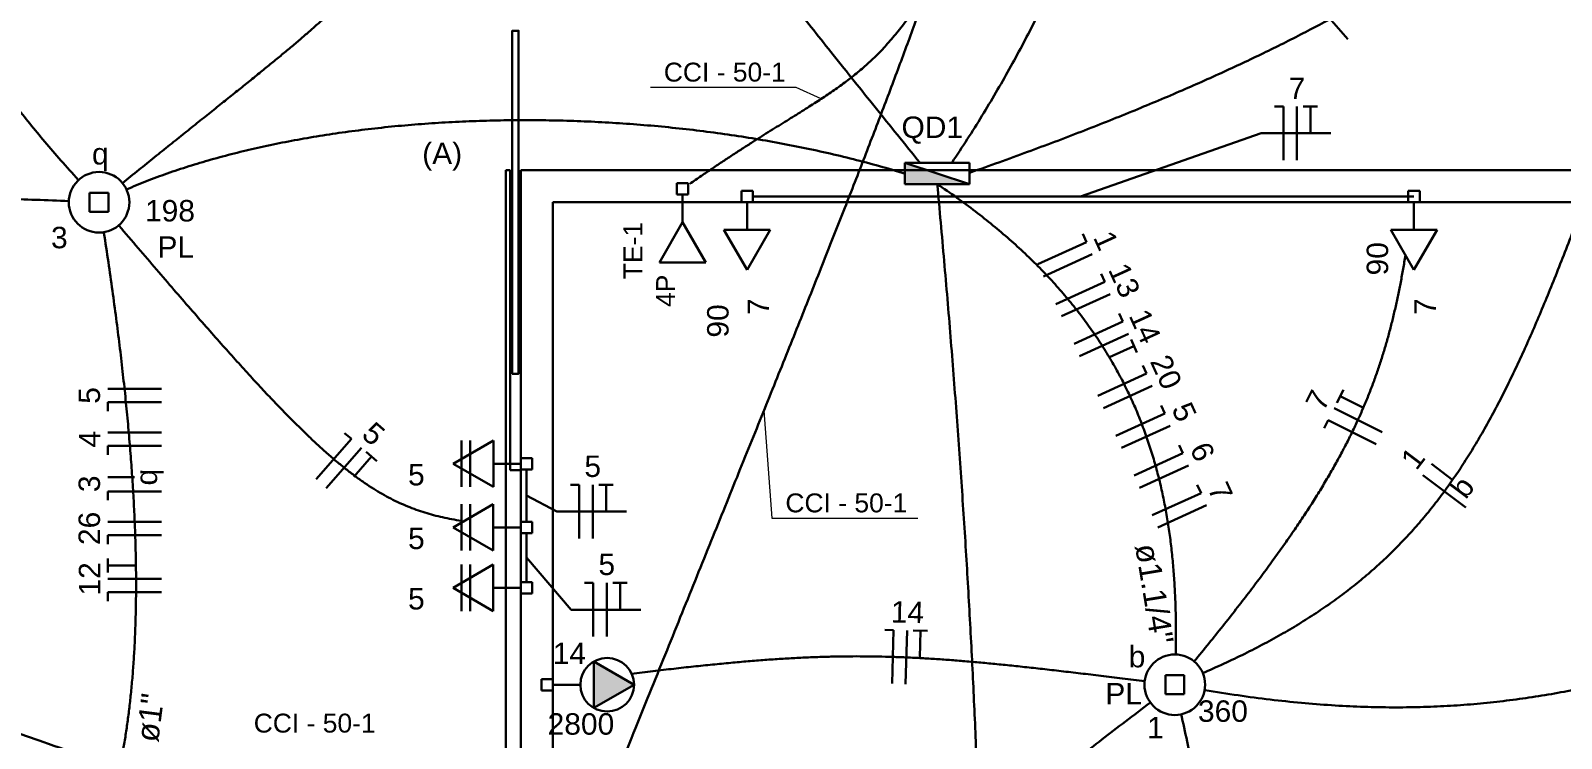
# Model space of a CAD drawing. Header units: millimetres. Extents: x -4.7 to 81.4, y -19.1 to 41.2.
# Drawn here: x 28.15 to 35.29, y 23.56 to 26.86 of the extents above; entities that cross this region are included whole.
import ezdxf

# ---------------------------------------------------------------- set-up
doc = ezdxf.new("R2010")
doc.units = ezdxf.units.MM
doc.header["$MEASUREMENT"] = 0
doc.linetypes.add('Dashed', pattern=[0.75, 0.5, -0.25])
for name, color, linetype, lineweight in [('2', 1, 'Continuous', 30), ('3', 1, 'Continuous', 30), ('5', 1, 'Continuous', 30), ('EL-Condutos', 4, 'Continuous', 30), ('EL-Fios', 2, 'Continuous', 30), ('EL-Textos condutos', 2, 'Continuous', 30), ('EL-Textos fios', 2, 'Continuous', 30), ('EL-Textos pontos', 2, 'Continuous', 30), ('P-SIMBOL', 3, 'Continuous', 30), ('TE-Condutos', 3, 'Continuous', 30), ('TE-Textos fios', 2, 'Continuous', 20), ('TE-Textos pontos', 3, 'Continuous', 30)]:
    doc.layers.add(name, color=color, linetype=linetype, lineweight=lineweight)
doc.styles.add('Arial', font='arial.ttf')

msp = doc.modelspace()

# ---------------------------------------------------------------- hatches: boundary and pattern name
at = {"layer": 'P-SIMBOL', "linetype": 'Continuous'}
for points in [[(32.2327, 26.2457), (32.2327, 26.1459), (32.5336, 26.1459)], [(30.7814, 23.8111), (30.9689, 23.8111), (30.7814, 23.9193)], [(30.7814, 23.8111), (30.9689, 23.8111), (30.7814, 23.7028)]]:
    msp.add_hatch(color=256, dxfattribs=at).paths.add_polyline_path(points)

# ---------------------------------------------------------------- linework, layer by layer
at = {"layer": '2'}
msp.add_lwpolyline([(30.4009, 25.2611), (30.4009, 26.8611), (30.4309, 26.8611), (30.4309, 25.2611), (30.4009, 25.2611)], close=True, dxfattribs=at)
at = {"layer": '3', "linetype": 'Continuous'}
for p, q in [((30.3709, 21.5611), (30.3709, 26.2111)), ((30.3909, 26.2111), (30.3709, 26.2111)), ((30.3909, 24.8111), (30.3909, 26.2111)), ((30.4409, 24.8111), (30.3909, 24.8111))]:
    msp.add_line(p, q, dxfattribs=at)
at = {"layer": '5', "linetype": 'Continuous'}
for p, q in [((30.4409, 26.2111), (35.4909, 26.2111)), ((30.4409, 21.5611), (30.4409, 26.2111)), ((30.5909, 26.0611), (35.4909, 26.0611)), ((30.5909, 21.5611), (30.5909, 26.0611))]:
    msp.add_line(p, q, dxfattribs=at)
at = {"layer": 'EL-Condutos', "linetype": 'Continuous'}
for points, knots in [([(32.3016, 26.2466), (32.2321, 26.3325), (32.0973, 26.4994), (31.902, 26.7433), (31.7191, 26.9734), (31.5483, 27.1905), (31.3891, 27.395), (31.241, 27.5875), (31.1036, 27.7686), (30.9764, 27.9389), (30.8591, 28.0988), (30.7511, 28.249), (30.652, 28.39), (30.5614, 28.5224), (30.4787, 28.6467), (30.4037, 28.7636), (30.3357, 28.8735), (30.2745, 28.977), (30.2194, 29.0748), (30.1702, 29.1673), (30.1263, 29.2551), (30.0872, 29.3388), (30.0526, 29.419), (30.0221, 29.4961), (29.9951, 29.5709), (29.9711, 29.6437), (29.9499, 29.7152), (29.9309, 29.786), (29.9136, 29.8565), (29.8977, 29.9275), (29.8826, 29.9993), (29.873, 30.0476), (29.8681, 30.072)], [0, 0, 0, 0, 0.331407, 0.643614, 0.937346, 1.213325, 1.472277, 1.714926, 1.942002, 2.154232, 2.352349, 2.537087, 2.709181, 2.869372, 3.018404, 3.157023, 3.285983, 3.406038, 3.517951, 3.622486, 3.720414, 3.812504, 3.899528, 3.982253, 4.061443, 4.137848, 4.212205, 4.285237, 4.357643, 4.430109, 4.5033, 4.577868, 4.577868, 4.577868, 4.577868]), ([(32.4522, 26.2466), (32.4761, 26.2827), (32.5236, 26.3545), (32.5917, 26.4633), (32.657, 26.5722), (32.7193, 26.6813), (32.7788, 26.7906), (32.8355, 26.9001), (32.8895, 27.0097), (32.9407, 27.1195), (32.9893, 27.2295), (33.0352, 27.3396), (33.0786, 27.4498), (33.1196, 27.5603), (33.158, 27.6708), (33.1941, 27.7815), (33.2278, 27.8924), (33.2593, 28.0034), (33.2885, 28.1145), (33.3155, 28.2258), (33.3403, 28.3371), (33.3631, 28.4487), (33.3838, 28.5603), (33.4026, 28.672), (33.4194, 28.7839), (33.4343, 28.8959), (33.4474, 29.008), (33.4588, 29.1202), (33.4684, 29.2325), (33.4763, 29.3449), (33.4827, 29.4574), (33.4856, 29.5325), (33.4871, 29.57)], [0, 0, 0, 0, 0.129832, 0.25819, 0.385152, 0.510797, 0.635201, 0.758437, 0.880581, 1.001704, 1.121877, 1.241168, 1.359644, 1.477369, 1.594407, 1.710818, 1.826661, 1.941991, 2.056862, 2.171326, 2.285431, 2.399225, 2.51275, 2.626049, 2.739161, 2.852122, 2.964966, 3.077726, 3.19043, 3.303105, 3.415777, 3.528468, 3.528468, 3.528468, 3.528468]), ([(32.5378, 26.1997), (32.6267, 26.2314), (32.7996, 26.293), (33.0504, 26.388), (33.2864, 26.4817), (33.5084, 26.5748), (33.7172, 26.6675), (33.9136, 26.7601), (34.0984, 26.8527), (34.2725, 26.9457), (34.4367, 27.0393), (34.5917, 27.1338), (34.7385, 27.2294), (34.8778, 27.3265), (35.0105, 27.4252), (35.1373, 27.5258), (35.2592, 27.6287), (35.3768, 27.7339), (35.4911, 27.8419), (35.6029, 27.9527), (35.713, 28.0668), (35.8222, 28.1844), (35.9313, 28.3056), (36.0412, 28.4309), (36.1528, 28.5604), (36.2667, 28.6943), (36.3839, 28.833), (36.5053, 28.9768), (36.6315, 29.1258), (36.7635, 29.2803), (36.9019, 29.4407), (36.9972, 29.549), (37.0459, 29.6043)], [0, 0, 0, 0, 0.282977, 0.550821, 0.804467, 1.044858, 1.272948, 1.489702, 1.696093, 1.893104, 2.081726, 2.262955, 2.437787, 2.607216, 2.772231, 2.933805, 3.092896, 3.25044, 3.407344, 3.564492, 3.722735, 3.882899, 4.045783, 4.212163, 4.382799, 4.558435, 4.739808, 4.927648, 5.122686, 5.325653, 5.537288, 5.758335, 5.758335, 5.758335, 5.758335]), ([(28.3771, 26.1658), (28.3501, 26.1958), (28.2973, 26.2544), (28.2219, 26.342), (28.1516, 26.4269), (28.0862, 26.5094), (28.0254, 26.5896), (27.969, 26.6679), (27.9166, 26.7443), (27.8681, 26.8192), (27.8232, 26.8928), (27.7815, 26.9652), (27.743, 27.0366), (27.7072, 27.1074), (27.6739, 27.1776), (27.6428, 27.2476), (27.6138, 27.3175), (27.5865, 27.3875), (27.5606, 27.4579), (27.536, 27.5288), (27.5123, 27.6005), (27.4892, 27.6732), (27.4665, 27.7472), (27.444, 27.8225), (27.4213, 27.8995), (27.3983, 27.9783), (27.3746, 28.0593), (27.3499, 28.1425), (27.3241, 28.2281), (27.2968, 28.3166), (27.2679, 28.4079), (27.2475, 28.4696), (27.2371, 28.5011)], [0, 0, 0, 0, 0.121156, 0.236591, 0.346684, 0.451811, 0.552356, 0.6487, 0.741227, 0.830322, 0.916367, 0.999744, 1.080827, 1.15999, 1.237598, 1.314006, 1.389565, 1.46461, 1.539473, 1.614469, 1.68991, 1.766096, 1.84332, 1.92187, 2.00203, 2.084081, 2.168304, 2.254978, 2.344385, 2.436811, 2.532543, 2.631872, 2.631872, 2.631872, 2.631872]), ([(28.5828, 26.1498), (28.6083, 26.1705), (28.6584, 26.2112), (28.7322, 26.2708), (28.8033, 26.3279), (28.8717, 26.3827), (28.9374, 26.4353), (29.0006, 26.4857), (29.0611, 26.5341), (29.1191, 26.5806), (29.1747, 26.6252), (29.2277, 26.6681), (29.2784, 26.7093), (29.3266, 26.7491), (29.3725, 26.7874), (29.4161, 26.8244), (29.4575, 26.8601), (29.4966, 26.8948), (29.5335, 26.9284), (29.5683, 26.9612), (29.601, 26.9931), (29.6316, 27.0243), (29.6601, 27.055), (29.6867, 27.0851), (29.7113, 27.1149), (29.734, 27.1443), (29.7548, 27.1736), (29.7738, 27.2028), (29.7909, 27.232), (29.8063, 27.2614), (29.82, 27.2909), (29.8278, 27.311), (29.8316, 27.321)], [0, 0, 0, 0, 0.098595, 0.193434, 0.284613, 0.372225, 0.456365, 0.537127, 0.614606, 0.688895, 0.760089, 0.828282, 0.893569, 0.956047, 1.015813, 1.072965, 1.127603, 1.17983, 1.229752, 1.277477, 1.323119, 1.366795, 1.40863, 1.448754, 1.487304, 1.524427, 1.560277, 1.595018, 1.628821, 1.661869, 1.69435, 1.726459, 1.726459, 1.726459, 1.726459]), ([(32.2339, 26.1944), (32.194, 26.2063), (32.1137, 26.2303), (31.9917, 26.2624), (31.8678, 26.2921), (31.7422, 26.3191), (31.6153, 26.3434), (31.4871, 26.3651), (31.3578, 26.3841), (31.2278, 26.4005), (31.0972, 26.4143), (30.9663, 26.4255), (30.8352, 26.4341), (30.7042, 26.4401), (30.5734, 26.4435), (30.4432, 26.4444), (30.3136, 26.4428), (30.185, 26.4386), (30.0575, 26.432), (29.9314, 26.4228), (29.8069, 26.4111), (29.6842, 26.397), (29.5634, 26.3804), (29.4449, 26.3613), (29.3289, 26.3398), (29.2154, 26.3158), (29.1049, 26.2895), (28.9974, 26.2607), (28.8932, 26.2296), (28.7926, 26.196), (28.6955, 26.1603), (28.6329, 26.134), (28.602, 26.121)], [0, 0, 0, 0, 0.124968, 0.251225, 0.378642, 0.507084, 0.63641, 0.766474, 0.897125, 1.028209, 1.159569, 1.291044, 1.422473, 1.553692, 1.684536, 1.814839, 1.944435, 2.073158, 2.200844, 2.327327, 2.452446, 2.576039, 2.69795, 2.818023, 2.936108, 3.052061, 3.165743, 3.277022, 3.385776, 3.491893, 3.595274, 3.695833, 3.695833, 3.695833, 3.695833]), ([(32.3832, 26.1459), (32.4138, 26.1249), (32.474, 26.0837), (32.5605, 26.0193), (32.6424, 25.9545), (32.7196, 25.889), (32.7923, 25.8228), (32.8607, 25.7559), (32.9247, 25.6883), (32.9846, 25.62), (33.0405, 25.5511), (33.0925, 25.4815), (33.1406, 25.4112), (33.1851, 25.3403), (33.2261, 25.2687), (33.2636, 25.1964), (33.2978, 25.1235), (33.3288, 25.0499), (33.3567, 24.9757), (33.3817, 24.9008), (33.4039, 24.8252), (33.4233, 24.749), (33.4402, 24.6722), (33.4546, 24.5947), (33.4667, 24.5166), (33.4765, 24.4378), (33.4843, 24.3584), (33.49, 24.2784), (33.494, 24.1977), (33.4961, 24.1164), (33.4967, 24.0344), (33.4959, 23.9796), (33.4955, 23.9521)], [0, 0, 0, 0, 0.111257, 0.218955, 0.323298, 0.424492, 0.522747, 0.618276, 0.711292, 0.802011, 0.890646, 0.977411, 1.062515, 1.146166, 1.228564, 1.309904, 1.390374, 1.470152, 1.549406, 1.628293, 1.70696, 1.785542, 1.86416, 1.942925, 2.021937, 2.101281, 2.181033, 2.261259, 2.342013, 2.423341, 2.50528, 2.58786, 2.58786, 2.58786, 2.58786]), ([(28.3333, 26.0666), (28.282, 26.0686), (28.1812, 26.0724), (28.0323, 26.0775), (27.8883, 26.0822), (27.7488, 26.0863), (27.6135, 26.09), (27.4821, 26.0931), (27.3542, 26.0958), (27.2296, 26.098), (27.1079, 26.0998), (26.9889, 26.1012), (26.8722, 26.1022), (26.7575, 26.1027), (26.6444, 26.1029), (26.5328, 26.1028), (26.4222, 26.1023), (26.3124, 26.1015), (26.203, 26.1003), (26.0938, 26.0989), (25.9844, 26.0972), (25.8745, 26.0952), (25.7637, 26.093), (25.6519, 26.0906), (25.5386, 26.0879), (25.4236, 26.0851), (25.3065, 26.0821), (25.1871, 26.0789), (25.065, 26.0756), (24.9398, 26.0721), (24.8114, 26.0685), (24.7247, 26.0661), (24.6807, 26.0649)], [0, 0, 0, 0, 0.153963, 0.302779, 0.446761, 0.586225, 0.721483, 0.85285, 0.980638, 1.105164, 1.226739, 1.345679, 1.462297, 1.576906, 1.689822, 1.801356, 1.911823, 2.021537, 2.13081, 2.239956, 2.349288, 2.459118, 2.569759, 2.681523, 2.794724, 2.909673, 3.026682, 3.146064, 3.268131, 3.393194, 3.521565, 3.653556, 3.653556, 3.653556, 3.653556]), ([(31.5219, 26.0876), (31.5712, 26.0876), (31.6667, 26.0876), (31.8055, 26.0876), (31.9355, 26.0876), (32.0573, 26.0876), (32.1718, 26.0876), (32.2795, 26.0876), (32.3812, 26.0876), (32.4774, 26.0876), (32.569, 26.0876), (32.6566, 26.0876), (32.7408, 26.0876), (32.8223, 26.0876), (32.9019, 26.0876), (32.9802, 26.0876), (33.0578, 26.0876), (33.1355, 26.0876), (33.2139, 26.0876), (33.2938, 26.0876), (33.3757, 26.0876), (33.4605, 26.0876), (33.5486, 26.0876), (33.641, 26.0876), (33.7381, 26.0876), (33.8407, 26.0876), (33.9495, 26.0876), (34.0652, 26.0876), (34.1883, 26.0876), (34.3197, 26.0876), (34.46, 26.0876), (34.5566, 26.0876), (34.6065, 26.0876)], [0, 0, 0, 0, 0.147988, 0.286517, 0.416266, 0.537915, 0.652145, 0.759634, 0.861063, 0.957111, 1.048458, 1.135783, 1.219767, 1.301089, 1.380429, 1.458466, 1.535881, 1.613352, 1.691561, 1.771186, 1.852907, 1.937404, 2.025357, 2.117445, 2.214348, 2.316746, 2.425319, 2.540746, 2.663707, 2.794882, 2.934951, 3.084593, 3.084593, 3.084593, 3.084593]), ([(33.6198, 23.8645), (33.6535, 23.8793), (33.7198, 23.9085), (33.8161, 23.9546), (33.908, 24.0017), (33.9957, 24.05), (34.0793, 24.0997), (34.1591, 24.1508), (34.2352, 24.2035), (34.3078, 24.2578), (34.3771, 24.3139), (34.4432, 24.3718), (34.5065, 24.4317), (34.5671, 24.4938), (34.6251, 24.558), (34.6808, 24.6245), (34.7343, 24.6934), (34.7858, 24.7649), (34.8356, 24.8389), (34.8838, 24.9157), (34.9307, 24.9953), (34.9763, 25.0778), (35.0209, 25.1634), (35.0648, 25.2522), (35.108, 25.3442), (35.1508, 25.4396), (35.1934, 25.5385), (35.2359, 25.6409), (35.2786, 25.7471), (35.3216, 25.8571), (35.3652, 25.9709), (35.3942, 26.0483), (35.4089, 26.0876)], [0, 0, 0, 0, 0.110449, 0.217112, 0.320289, 0.420285, 0.51742, 0.612018, 0.704412, 0.794944, 0.883956, 0.971798, 1.058818, 1.145362, 1.231771, 1.31838, 1.405516, 1.493493, 1.582612, 1.673165, 1.765425, 1.859655, 1.956105, 2.055009, 2.156593, 2.261071, 2.368648, 2.479521, 2.59388, 2.711908, 2.833784, 2.959684, 2.959684, 2.959684, 2.959684]), ([(28.4967, 25.9191), (28.5037, 25.8733), (28.5174, 25.7833), (28.5364, 25.65), (28.5539, 25.5208), (28.5697, 25.3954), (28.584, 25.2738), (28.5967, 25.1559), (28.6079, 25.0417), (28.6177, 24.9309), (28.6259, 24.8236), (28.6328, 24.7196), (28.6383, 24.6188), (28.6424, 24.5212), (28.6451, 24.4266), (28.6466, 24.3349), (28.6468, 24.2462), (28.6457, 24.1602), (28.6434, 24.0769), (28.64, 23.9961), (28.6353, 23.9179), (28.6296, 23.8421), (28.6227, 23.7685), (28.6147, 23.6972), (28.6057, 23.628), (28.5957, 23.5609), (28.5847, 23.4956), (28.5728, 23.4323), (28.5599, 23.3706), (28.5461, 23.3107), (28.5315, 23.2522), (28.5209, 23.214), (28.5156, 23.195)], [0, 0, 0, 0, 0.13882, 0.273372, 0.40376, 0.530089, 0.652464, 0.770991, 0.885775, 0.996923, 1.104543, 1.208741, 1.309626, 1.407306, 1.501892, 1.593491, 1.682215, 1.768174, 1.85148, 1.932243, 2.010576, 2.086591, 2.1604, 2.232115, 2.301849, 2.369715, 2.435822, 2.500284, 2.56321, 2.624709, 2.68489, 2.74386, 2.74386, 2.74386, 2.74386]), ([(28.5673, 25.9518), (28.5972, 25.9168), (28.6554, 25.8486), (28.7407, 25.749), (28.8218, 25.6549), (28.8989, 25.5659), (28.9722, 25.482), (29.0419, 25.403), (29.1082, 25.3287), (29.1714, 25.2591), (29.2315, 25.1938), (29.2889, 25.1329), (29.3437, 25.0761), (29.3961, 25.0232), (29.4464, 24.9742), (29.4946, 24.9288), (29.5411, 24.8869), (29.5861, 24.8484), (29.6296, 24.813), (29.672, 24.7807), (29.7135, 24.7514), (29.7542, 24.7247), (29.7943, 24.7006), (29.8341, 24.679), (29.8737, 24.6596), (29.9133, 24.6424), (29.9532, 24.6271), (29.9936, 24.6137), (30.0346, 24.6019), (30.0764, 24.5916), (30.1193, 24.5826), (30.1483, 24.5777), (30.163, 24.5752)], [0, 0, 0, 0, 0.138047, 0.269041, 0.393232, 0.51087, 0.622205, 0.727489, 0.826974, 0.920915, 1.009568, 1.093192, 1.172047, 1.246399, 1.316517, 1.382674, 1.445151, 1.504234, 1.560216, 1.613399, 1.664092, 1.712612, 1.759284, 1.804437, 1.848406, 1.891526, 1.934127, 1.976537, 2.019073, 2.062039, 2.105729, 2.150421, 2.150421, 2.150421, 2.150421]), ([(33.5816, 23.9204), (33.6044, 23.9482), (33.6491, 24.0028), (33.714, 24.0836), (33.7757, 24.1618), (33.8342, 24.2375), (33.8897, 24.3107), (33.9421, 24.3818), (33.9918, 24.4508), (34.0386, 24.5179), (34.0828, 24.5832), (34.1244, 24.6469), (34.1635, 24.7092), (34.2002, 24.7701), (34.2347, 24.8299), (34.267, 24.8887), (34.2972, 24.9465), (34.3254, 25.0037), (34.3517, 25.0604), (34.3762, 25.1166), (34.3991, 25.1725), (34.4203, 25.2283), (34.4401, 25.2842), (34.4584, 25.3403), (34.4755, 25.3967), (34.4914, 25.4536), (34.5061, 25.5111), (34.5199, 25.5694), (34.5327, 25.6287), (34.5448, 25.689), (34.5562, 25.7506), (34.5632, 25.7921), (34.5667, 25.8131)], [0, 0, 0, 0, 0.107945, 0.211583, 0.3111, 0.406683, 0.498521, 0.586806, 0.67173, 0.753487, 0.832275, 0.908291, 0.981738, 1.052819, 1.121738, 1.188704, 1.253925, 1.317612, 1.379977, 1.441231, 1.501586, 1.561253, 1.620442, 1.679359, 1.738211, 1.797198, 1.856519, 1.916366, 1.976931, 2.0384, 2.100953, 2.164769, 2.164769, 2.164769, 2.164769]), ([(30.4674, 24.8152), (30.4674, 24.8115), (30.4674, 24.8043), (30.4674, 24.7938), (30.4674, 24.7838), (30.4674, 24.7744), (30.4674, 24.7655), (30.4674, 24.757), (30.4674, 24.7489), (30.4674, 24.7412), (30.4674, 24.7338), (30.4674, 24.7266), (30.4674, 24.7196), (30.4674, 24.7129), (30.4674, 24.7062), (30.4674, 24.6997), (30.4674, 24.6932), (30.4674, 24.6867), (30.4674, 24.6801), (30.4674, 24.6735), (30.4674, 24.6667), (30.4674, 24.6598), (30.4674, 24.6526), (30.4674, 24.6452), (30.4674, 24.6374), (30.4674, 24.6293), (30.4674, 24.6208), (30.4674, 24.6119), (30.4674, 24.6025), (30.4674, 24.5926), (30.4674, 24.5821), (30.4674, 24.5749), (30.4674, 24.5712)], [0, 0, 0, 0, 0.0111116, 0.0216075, 0.0315317, 0.0409281, 0.0498407, 0.0583135, 0.0663904, 0.0741155, 0.0815326, 0.0886858, 0.095619, 0.1023761, 0.1090013, 0.1155384, 0.1220314, 0.1285242, 0.1350609, 0.1416854, 0.1484417, 0.1553738, 0.1625255, 0.169941, 0.1776641, 0.1857389, 0.1942093, 0.2031192, 0.2125127, 0.2224337, 0.2329262, 0.2440341, 0.2440341, 0.2440341, 0.2440341]), ([(30.4674, 24.5183), (30.4674, 24.5148), (30.4674, 24.5081), (30.4674, 24.4983), (30.4674, 24.489), (30.4674, 24.4802), (30.4674, 24.4718), (30.4674, 24.4639), (30.4674, 24.4563), (30.4674, 24.449), (30.4674, 24.4421), (30.4674, 24.4353), (30.4674, 24.4288), (30.4674, 24.4224), (30.4674, 24.4162), (30.4674, 24.41), (30.4674, 24.4039), (30.4674, 24.3978), (30.4674, 24.3916), (30.4674, 24.3854), (30.4674, 24.379), (30.4674, 24.3725), (30.4674, 24.3658), (30.4674, 24.3588), (30.4674, 24.3515), (30.4674, 24.3439), (30.4674, 24.336), (30.4674, 24.3276), (30.4674, 24.3188), (30.4674, 24.3095), (30.4674, 24.2997), (30.4674, 24.293), (30.4674, 24.2895)], [0, 0, 0, 0, 0.0103817, 0.0201933, 0.0294755, 0.0382691, 0.0466147, 0.0545531, 0.062125, 0.0693712, 0.0763323, 0.0830491, 0.0895622, 0.0959125, 0.1021406, 0.1082873, 0.1143932, 0.1204992, 0.1266459, 0.132874, 0.1392243, 0.1457374, 0.1524542, 0.1594153, 0.1666615, 0.1742334, 0.1821718, 0.1905174, 0.199311, 0.2085932, 0.2184048, 0.2287865, 0.2287865, 0.2287865, 0.2287865]), ([(33.6318, 23.7859), (33.6835, 23.7776), (33.7847, 23.7612), (33.9346, 23.7415), (34.0795, 23.7261), (34.22, 23.7149), (34.3564, 23.7079), (34.4892, 23.7049), (34.6187, 23.7059), (34.7454, 23.7106), (34.8697, 23.719), (34.992, 23.7309), (35.1127, 23.7462), (35.2323, 23.7648), (35.3511, 23.7865), (35.4695, 23.8113), (35.5881, 23.839), (35.7071, 23.8695), (35.827, 23.9026), (35.9482, 23.9383), (36.0712, 23.9763), (36.1963, 24.0167), (36.324, 24.0592), (36.4547, 24.1037), (36.5888, 24.1501), (36.7266, 24.1983), (36.8688, 24.2481), (37.0155, 24.2995), (37.1673, 24.3523), (37.3246, 24.4063), (37.4878, 24.4616), (37.5988, 24.4983), (37.6553, 24.5169)], [0, 0, 0, 0, 0.156838, 0.307779, 0.453344, 0.594058, 0.730449, 0.863047, 0.992382, 1.118983, 1.243373, 1.366069, 1.487576, 1.608391, 1.728995, 1.849855, 1.971421, 2.094129, 2.218398, 2.344636, 2.473233, 2.604572, 2.739023, 2.87695, 3.018711, 3.164659, 3.315146, 3.470521, 3.631136, 3.797343, 3.969496, 4.147953, 4.147953, 4.147953, 4.147953]), ([(33.3503, 23.8281), (33.3156, 23.8323), (33.2476, 23.8405), (33.148, 23.8525), (33.0529, 23.8639), (32.962, 23.8745), (32.875, 23.8844), (32.7915, 23.8937), (32.7111, 23.9022), (32.6335, 23.9099), (32.5585, 23.9169), (32.4856, 23.9231), (32.4145, 23.9285), (32.3449, 23.9332), (32.2763, 23.937), (32.2086, 23.9399), (32.1414, 23.942), (32.0742, 23.9433), (32.0068, 23.9437), (31.9389, 23.9432), (31.87, 23.9417), (31.7999, 23.9394), (31.7282, 23.9361), (31.6545, 23.9319), (31.5786, 23.9267), (31.5001, 23.9205), (31.4187, 23.9133), (31.3339, 23.9051), (31.2455, 23.896), (31.1532, 23.8857), (31.0566, 23.8745), (30.9907, 23.8664), (30.957, 23.8623)], [0, 0, 0, 0, 0.105123, 0.205335, 0.300973, 0.392372, 0.479868, 0.563799, 0.644502, 0.722316, 0.79758, 0.870636, 0.941825, 1.011493, 1.079984, 1.147646, 1.214828, 1.281878, 1.349148, 1.416989, 1.485752, 1.55579, 1.627452, 1.70109, 1.777053, 1.855689, 1.937345, 2.022368, 2.111103, 2.203893, 2.301081, 2.40301, 2.40301, 2.40301, 2.40301]), ([(33.3774, 23.7276), (33.3384, 23.6985), (33.2623, 23.6417), (33.1523, 23.5572), (33.0488, 23.4759), (32.9517, 23.3973), (32.8608, 23.3216), (32.7759, 23.2483), (32.6968, 23.1775), (32.6232, 23.109), (32.555, 23.0425), (32.492, 22.978), (32.4339, 22.9153), (32.3805, 22.8542), (32.3317, 22.7946), (32.2871, 22.7362), (32.2467, 22.679), (32.2102, 22.6228), (32.1773, 22.5675), (32.148, 22.5128), (32.1219, 22.4586), (32.0989, 22.4048), (32.0787, 22.3512), (32.0612, 22.2977), (32.0461, 22.2441), (32.0333, 22.1902), (32.0225, 22.1359), (32.0135, 22.0811), (32.006, 22.0255), (32, 21.9691), (31.9951, 21.9116), (31.9926, 21.8729), (31.9914, 21.8534)], [0, 0, 0, 0, 0.146027, 0.28468, 0.416241, 0.540992, 0.659221, 0.77122, 0.877284, 0.977714, 1.072816, 1.162901, 1.248287, 1.3293, 1.40627, 1.479536, 1.549441, 1.616335, 1.68057, 1.742501, 1.802482, 1.860861, 1.91798, 1.974172, 2.029754, 2.085028, 2.140277, 2.195766, 2.251741, 2.308431, 2.366046, 2.424786, 2.424786, 2.424786, 2.424786]), ([(33.5206, 23.6754), (33.5392, 23.5896), (33.5754, 23.4223), (33.6268, 23.1772), (33.6743, 22.9442), (33.7176, 22.7227), (33.757, 22.512), (33.7925, 22.3116), (33.824, 22.1209), (33.8517, 21.9392), (33.8755, 21.7661), (33.8954, 21.6008), (33.9116, 21.4429), (33.924, 21.2916), (33.9327, 21.1465), (33.9377, 21.0069), (33.939, 20.8723), (33.9367, 20.742), (33.9308, 20.6154), (33.9214, 20.492), (33.9084, 20.3712), (33.8918, 20.2523), (33.8719, 20.1348), (33.8484, 20.0182), (33.8216, 19.9017), (33.7915, 19.7849), (33.758, 19.667), (33.7212, 19.5476), (33.6812, 19.4261), (33.6379, 19.3018), (33.5915, 19.1741), (33.5589, 19.088), (33.5423, 19.0442)], [0, 0, 0, 0, 0.263415, 0.513609, 0.751179, 0.976724, 1.190845, 1.394151, 1.587252, 1.770768, 1.945325, 2.111554, 2.2701, 2.421612, 2.566753, 2.706193, 2.840613, 2.970702, 3.097154, 3.220671, 3.341954, 3.461703, 3.580611, 3.699364, 3.818636, 3.939086, 4.061356, 4.186072, 4.313845, 4.445267, 4.58092, 4.72137, 4.72137, 4.72137, 4.72137])]:
    msp.add_open_spline(points, degree=3, knots=knots, dxfattribs=at)
at = {"layer": 'EL-Condutos', "linetype": 'Dashed', "ltscale": 25}
msp.add_open_spline([(32.0196, 15.9453), (32.0418, 16.0668), (32.0857, 16.3081), (32.147, 16.6684), (32.2042, 17.0242), (32.2571, 17.376), (32.3059, 17.724), (32.3507, 18.0687), (32.3914, 18.4103), (32.4282, 18.7491), (32.4612, 19.0854), (32.4904, 19.4197), (32.5159, 19.7521), (32.5377, 20.083), (32.5559, 20.4127), (32.5706, 20.7416), (32.5818, 21.07), (32.5897, 21.3981), (32.5943, 21.7263), (32.5956, 22.055), (32.5938, 22.3844), (32.5888, 22.7148), (32.5808, 23.0466), (32.5698, 23.3802), (32.5559, 23.7157), (32.5392, 24.0535), (32.5198, 24.394), (32.4976, 24.7375), (32.4728, 25.0843), (32.4454, 25.4346), (32.4157, 25.7889), (32.3941, 26.0264), (32.3832, 26.1459)], degree=3, knots=[0, 0, 0, 0, 0.370629, 0.735899, 1.096168, 1.451795, 1.803142, 2.15057, 2.49444, 2.835115, 3.172957, 3.508327, 3.841587, 4.173097, 4.503219, 4.83231, 5.160729, 5.488831, 5.816971, 6.145502, 6.474773, 6.805133, 7.136929, 7.470503, 7.806196, 8.144349, 8.485295, 8.82937, 9.176905, 9.528228, 9.883666, 10.243544, 10.243544, 10.243544, 10.243544], dxfattribs=at)
at = {"layer": 'EL-Fios'}
for p, q in [((34.298, 26.8212), (34.134, 27.0098)), ((33.9567, 26.5076), (33.9984, 26.5076)), ((33.9984, 26.2576), (33.9984, 26.5076)), ((34.0609, 26.2576), (34.0609, 26.5076)), ((34.0901, 26.5076), (34.1567, 26.5076)), ((34.1234, 26.3826), (34.1234, 26.5076)), ((32.8521, 25.7721), (33.0796, 25.8758)), ((33.0623, 25.9137), (33.0796, 25.8758)), ((32.878, 25.7152), (33.1055, 25.8189)), ((33.1469, 25.728), (33.1642, 25.6901)), ((32.9367, 25.5864), (33.1642, 25.6901)), ((32.9626, 25.5295), (33.1901, 25.6332)), ((33.0213, 25.4007), (33.2488, 25.5044)), ((33.2315, 25.5423), (33.2488, 25.5044)), ((33.0472, 25.3438), (33.2747, 25.4475)), ((33.2868, 25.421), (33.3145, 25.3603)), ((33.1869, 25.3388), (33.3007, 25.3906)), ((33.3421, 25.2997), (33.3594, 25.2618)), ((33.1319, 25.1581), (33.3594, 25.2618)), ((33.1578, 25.1013), (33.3853, 25.2049)), ((28.7648, 25.1915), (28.5148, 25.1915)), ((34.2473, 25.1265), (34.2771, 25.1861)), ((34.3739, 25.1004), (34.2622, 25.1563)), ((28.7648, 25.129), (28.5148, 25.129)), ((28.5148, 25.0873), (28.5148, 25.129)), ((33.2165, 24.9725), (33.444, 25.0761)), ((33.4267, 25.114), (33.444, 25.0761)), ((34.4577, 24.9885), (34.2342, 25.1004)), ((28.7648, 24.9874), (28.5148, 24.9874)), ((33.2424, 24.9156), (33.4699, 25.0192)), ((34.1876, 25.0073), (34.2062, 25.0446)), ((34.4297, 24.9326), (34.2062, 25.0446)), ((28.7648, 24.9249), (28.5148, 24.9249)), ((28.5148, 24.8832), (28.5148, 24.9249)), ((29.4861, 24.7692), (29.6508, 24.9574)), ((29.5332, 24.7281), (29.6978, 24.9162)), ((29.6194, 24.9848), (29.6508, 24.9574)), ((33.5113, 24.9283), (33.5286, 24.8904)), ((29.6625, 24.781), (29.7448, 24.875)), ((29.7198, 24.897), (29.7699, 24.8531)), ((33.3011, 24.7868), (33.5286, 24.8904)), ((28.6398, 24.7793), (28.5148, 24.7793)), ((33.327, 24.7299), (33.5545, 24.8335)), ((34.8478, 24.6371), (34.6482, 24.7877)), ((34.788, 24.7655), (34.6883, 24.8408)), ((28.7648, 24.7127), (28.5148, 24.7127)), ((28.5148, 24.6711), (28.5148, 24.7127)), ((30.6721, 24.7434), (30.7138, 24.7434)), ((30.7138, 24.4934), (30.7138, 24.7434)), ((30.7763, 24.4934), (30.7763, 24.7434)), ((30.8054, 24.7434), (30.8721, 24.7434)), ((30.8388, 24.6184), (30.8388, 24.7434)), ((33.3857, 24.6011), (33.6132, 24.7047)), ((33.5959, 24.7426), (33.6132, 24.7047)), ((33.4116, 24.5442), (33.6391, 24.6479)), ((28.7648, 24.5712), (28.5148, 24.5712)), ((28.7648, 24.5087), (28.5148, 24.5087)), ((28.5148, 24.467), (28.5148, 24.5087)), ((28.5148, 24.3338), (28.5148, 24.4005)), ((28.6398, 24.3671), (28.5148, 24.3671)), ((28.7648, 24.3046), (28.5148, 24.3046)), ((30.7376, 24.2857), (30.7792, 24.2857)), ((30.7792, 24.0357), (30.7792, 24.2857)), ((30.8417, 24.0357), (30.8417, 24.2857)), ((30.8709, 24.2857), (30.9376, 24.2857)), ((30.9042, 24.1607), (30.9042, 24.2857)), ((28.7648, 24.2421), (28.5148, 24.2421)), ((28.5148, 24.2005), (28.5148, 24.2421)), ((32.138, 24.067), (32.1796, 24.066)), ((32.1732, 23.8161), (32.1796, 24.066)), ((32.2357, 23.8145), (32.2421, 24.0644)), ((32.2713, 24.0636), (32.3379, 24.0619)), ((32.3014, 23.9378), (32.3046, 24.0628))]:
    msp.add_line(p, q, dxfattribs=at)
at = {"layer": 'EL-Textos fios'}
for p, q in [((33.0513, 26.0876), (33.8942, 26.3826)), ((33.8942, 26.3826), (34.2192, 26.3826)), ((30.4674, 24.6932), (30.6096, 24.6184)), ((30.6096, 24.6184), (30.9346, 24.6184)), ((30.4674, 24.4039), (30.6751, 24.1607)), ((30.6751, 24.1607), (31.0001, 24.1607))]:
    msp.add_line(p, q, dxfattribs=at)
at = {"layer": 'P-SIMBOL'}
for p, q in [((32.2327, 26.2457), (32.5336, 26.2457)), ((32.2327, 26.2457), (32.2327, 26.1459)), ((32.2327, 26.2457), (32.5336, 26.1459)), ((32.5336, 26.2457), (32.5336, 26.1459)), ((31.1692, 26.1497), (31.2222, 26.1497)), ((31.1692, 26.0967), (31.1692, 26.1497)), ((31.2222, 26.1497), (31.2222, 26.0967)), ((32.2327, 26.1459), (32.5336, 26.1459)), ((28.4302, 26.1053), (28.5187, 26.1053)), ((28.4302, 26.0169), (28.4302, 26.1053)), ((28.5187, 26.1053), (28.5187, 26.0169)), ((31.2222, 26.0967), (31.1692, 26.0967)), ((31.1957, 26.0967), (31.1957, 25.9682)), ((31.4696, 26.1141), (31.5226, 26.1141)), ((31.4696, 26.0611), (31.4696, 26.1141)), ((31.5226, 26.0611), (31.4696, 26.0611)), ((31.4961, 25.9331), (31.4961, 26.0611)), ((31.5226, 26.1141), (31.5226, 26.0611)), ((34.58, 26.1141), (34.633, 26.1141)), ((34.58, 26.0611), (34.58, 26.1141)), ((34.633, 26.0611), (34.58, 26.0611)), ((34.6065, 25.933), (34.6065, 26.0611)), ((34.633, 26.1141), (34.633, 26.0611)), ((28.5187, 26.0169), (28.4302, 26.0169)), ((31.0877, 25.7806), (31.1957, 25.9682)), ((31.1957, 25.9682), (31.3037, 25.7807)), ((31.4961, 25.7456), (31.3878, 25.9331)), ((31.3878, 25.9331), (31.6043, 25.9331)), ((31.6043, 25.9331), (31.4961, 25.7456)), ((34.6065, 25.7455), (34.4982, 25.933)), ((34.4982, 25.933), (34.7147, 25.933)), ((34.7147, 25.933), (34.6065, 25.7455)), ((31.3037, 25.7807), (31.0877, 25.7806)), ((30.1254, 24.8417), (30.3129, 24.95)), ((30.1638, 24.95), (30.1638, 24.7335)), ((30.2044, 24.95), (30.2044, 24.7335)), ((30.3129, 24.95), (30.3129, 24.7335)), ((30.4409, 24.8152), (30.4409, 24.8682)), ((30.4409, 24.8682), (30.4939, 24.8682)), ((30.4939, 24.8682), (30.4939, 24.8152)), ((30.3129, 24.7335), (30.1254, 24.8417)), ((30.3129, 24.8417), (30.4409, 24.8417)), ((30.4939, 24.8152), (30.4409, 24.8152)), ((30.1253, 24.5447), (30.3128, 24.6529)), ((30.1637, 24.6529), (30.1637, 24.4364)), ((30.2044, 24.6529), (30.2044, 24.4364)), ((30.3128, 24.6529), (30.3128, 24.4364)), ((30.4409, 24.5181), (30.4409, 24.5712)), ((30.4409, 24.5712), (30.4939, 24.5712)), ((30.4939, 24.5712), (30.4939, 24.5181)), ((30.3128, 24.4364), (30.1253, 24.5447)), ((30.3128, 24.5447), (30.4409, 24.5447)), ((30.4939, 24.5181), (30.4409, 24.5181)), ((30.1253, 24.2632), (30.3128, 24.3714)), ((30.1637, 24.3714), (30.1637, 24.1549)), ((30.2044, 24.3714), (30.2044, 24.1549)), ((30.3128, 24.3714), (30.3128, 24.1549)), ((30.4409, 24.2366), (30.4409, 24.2897)), ((30.4409, 24.2897), (30.4939, 24.2897)), ((30.4939, 24.2897), (30.4939, 24.2366)), ((30.3128, 24.1549), (30.1253, 24.2632)), ((30.3128, 24.2632), (30.4409, 24.2632)), ((30.4939, 24.2366), (30.4409, 24.2366)), ((30.9689, 23.8111), (30.7814, 23.9194)), ((30.7814, 23.9194), (30.7814, 23.7028)), ((33.4469, 23.8553), (33.5354, 23.8553)), ((33.4469, 23.7669), (33.4469, 23.8553)), ((33.5354, 23.8553), (33.5354, 23.7669)), ((30.5378, 23.7846), (30.5378, 23.8376)), ((30.5378, 23.8376), (30.5909, 23.8376)), ((30.5909, 23.7846), (30.5378, 23.7846)), ((30.5909, 23.8376), (30.5909, 23.7846)), ((30.7189, 23.8111), (30.5909, 23.8111)), ((30.7814, 23.7028), (30.9689, 23.8111)), ((33.5354, 23.7669), (33.4469, 23.7669))]:
    msp.add_line(p, q, dxfattribs=at)
for centre, radius in [((28.4742, 26.0611), 0.1412), ((30.8439, 23.8111), 0.125), ((33.4909, 23.8111), 0.1412)]:
    msp.add_circle(centre, radius, dxfattribs=at)
at = {"layer": 'TE-Condutos', "linetype": 'Continuous'}
for points, knots in [([(30.4781, 22.3661), (30.507, 22.4386), (30.5639, 22.5816), (30.6485, 22.7931), (30.731, 22.9991), (30.8114, 23.1996), (30.8898, 23.3946), (30.9663, 23.5845), (31.0408, 23.7692), (31.1134, 23.949), (31.1841, 24.1239), (31.253, 24.2941), (31.32, 24.4598), (31.3852, 24.621), (31.4487, 24.7779), (31.5105, 24.9306), (31.5705, 25.0793), (31.6288, 25.2241), (31.6855, 25.3651), (31.7406, 25.5025), (31.7941, 25.6364), (31.8461, 25.7669), (31.8965, 25.8942), (31.9454, 26.0183), (31.9928, 26.1395), (32.0389, 26.2579), (32.0834, 26.3735), (32.1267, 26.4866), (32.1685, 26.5972), (32.2091, 26.7056), (32.2483, 26.8117), (32.2739, 26.8819), (32.2865, 26.9166)], [0, 0, 0, 0, 0.233947, 0.461758, 0.683567, 0.89951, 1.109722, 1.314337, 1.513491, 1.707318, 1.895952, 2.07953, 2.258184, 2.432051, 2.601265, 2.765961, 2.926272, 3.082335, 3.234285, 3.382255, 3.526381, 3.666798, 3.803641, 3.937046, 4.067147, 4.194082, 4.317985, 4.438992, 4.557241, 4.672867, 4.786008, 4.896801, 4.896801, 4.896801, 4.896801]), ([(32.2442, 26.9156), (32.236, 26.9046), (32.2199, 26.883), (32.1952, 26.8519), (32.1706, 26.8224), (32.146, 26.7944), (32.1212, 26.7678), (32.0962, 26.7425), (32.071, 26.7183), (32.0454, 26.6951), (32.0193, 26.6727), (31.9927, 26.651), (31.9656, 26.6299), (31.9377, 26.6092), (31.9091, 26.5887), (31.8797, 26.5684), (31.8493, 26.548), (31.8179, 26.5275), (31.7855, 26.5068), (31.7518, 26.4856), (31.717, 26.4638), (31.6808, 26.4413), (31.6432, 26.418), (31.6041, 26.3936), (31.5635, 26.3681), (31.5212, 26.3414), (31.4772, 26.3132), (31.4314, 26.2835), (31.3837, 26.2521), (31.3341, 26.2189), (31.2824, 26.1837), (31.2474, 26.1593), (31.2295, 26.1469)], [0, 0, 0, 0, 0.041176, 0.080844, 0.119188, 0.156395, 0.192652, 0.228143, 0.263054, 0.297565, 0.331856, 0.366101, 0.400473, 0.435138, 0.470258, 0.505991, 0.542492, 0.579912, 0.618398, 0.658096, 0.699151, 0.741704, 0.7859, 0.831879, 0.879784, 0.92976, 0.981948, 1.036496, 1.093548, 1.153251, 1.215755, 1.281208, 1.281208, 1.281208, 1.281208]), ([(25.3692, 24.3987), (25.4887, 24.3663), (25.722, 24.3031), (26.0627, 24.2084), (26.3861, 24.1167), (26.6928, 24.0277), (26.9831, 23.9414), (27.2577, 23.8576), (27.517, 23.7764), (27.7615, 23.6975), (27.9918, 23.6209), (28.2084, 23.5465), (28.4117, 23.4741), (28.6023, 23.4038), (28.7808, 23.3353), (28.9475, 23.2687), (29.1031, 23.2037), (29.2479, 23.1404), (29.3827, 23.0786), (29.5077, 23.0181), (29.6237, 22.959), (29.731, 22.9012), (29.8302, 22.8444), (29.9218, 22.7886), (30.0063, 22.7338), (30.0842, 22.6798), (30.156, 22.6265), (30.2222, 22.5739), (30.2834, 22.5218), (30.34, 22.4701), (30.3926, 22.4189), (30.4256, 22.3841), (30.4418, 22.367)], [0, 0, 0, 0, 0.371425, 0.724882, 1.060898, 1.380003, 1.682727, 1.969601, 2.241157, 2.49793, 2.740453, 2.969264, 3.184901, 3.387907, 3.578822, 3.758194, 3.926571, 4.084504, 4.232546, 4.371257, 4.501195, 4.622926, 4.737015, 4.844031, 4.944544, 5.039122, 5.128332, 5.212737, 5.292892, 5.369341, 5.442612, 5.513219, 5.513219, 5.513219, 5.513219])]:
    msp.add_open_spline(points, degree=3, knots=knots, dxfattribs=at)
at = {"layer": 'TE-Textos fios'}
for p, q in [((31.725, 26.5962), (31.0453, 26.5962)), ((31.725, 26.5962), (31.0453, 26.5962)), ((31.8419, 26.5433), (31.725, 26.5962)), ((31.5746, 25.0896), (31.6123, 24.5874)), ((31.6123, 24.5874), (32.2921, 24.5874)), ((31.6123, 24.5874), (32.2921, 24.5874))]:
    msp.add_line(p, q, dxfattribs=at)

# ---------------------------------------------------------------- texts
at = {"layer": 'EL-Textos condutos', "char_height": 0.1059, "attachment_point": 8, "line_spacing_factor": 0.798, "style": 'Arial'}
for s, insert, width, rotation in [('ø1.1/4"', (33.3409, 24.2263), 0.88956, 279.37338), ('ø1"', (28.7667, 23.6505), 0.38124, 82.68927)]:
    msp.add_mtext(s, dxfattribs=dict(at, insert=insert, width=width, rotation=rotation))
at = {"layer": 'EL-Textos fios', "char_height": 0.1, "width": 0.1059, "attachment_point": 8, "line_spacing_factor": 0.798, "style": 'Arial'}
for s, insert in [('7', (34.0609, 26.5427)), ('5', (30.7764, 24.7787)), ('5', (30.8419, 24.3212))]:
    msp.add_mtext(s, dxfattribs=dict(at, insert=insert))
at = {"layer": 'EL-Textos fios', "char_height": 0.1, "attachment_point": 8, "line_spacing_factor": 0.798, "style": 'Arial'}
for s, insert, width, rotation in [('1', (33.1249, 25.8621), 0.1059, 294.49458), ('13', (33.2094, 25.6761), 0.2118, 294.49458), ('14', (33.3069, 25.4621), 0.2118, 294.49458), ('20', (33.4044, 25.2481), 0.2118, 294.49458), ('5', (28.4798, 25.1601), 0.1059, 90.00021), ('7', (34.2029, 25.1161), 0.1059, 63.39778), ('5', (33.4889, 25.0621), 0.1059, 294.49458), ('4', (28.4798, 24.9561), 0.1059, 90.00021), ('5', (29.7211, 24.943), 0.1059, 318.80518), ('6', (33.5739, 24.8766), 0.1059, 294.49458), ('1', (34.6411, 24.8371), 0.1059, 52.96995), ('3', (28.4798, 24.7481), 0.1059, 90.00021), ('q', (28.7749, 24.7791), 0.1059, 90.00021), ('7', (33.6584, 24.6911), 0.1059, 294.49458), ('b', (34.8726, 24.7016), 0.1059, 52.96995), ('26', (28.4798, 24.5401), 0.2118, 90.00021), ('12', (28.4798, 24.3046), 0.2118, 90.00021), ('14', (32.2431, 24.0997), 0.2118, 358.53407)]:
    msp.add_mtext(s, dxfattribs=dict(at, insert=insert, width=width, rotation=rotation))
at = {"layer": 'EL-Textos pontos', "char_height": 0.1, "line_spacing_factor": 0.798, "style": 'Arial'}
for s, insert, width, attachment_point in [('QD1', (32.2164, 26.3335), 0.38124, 7), ('(A)', (30.0743, 26.2088), 0.2118, 8), ('q', (28.4799, 26.2071), 0.1059, 8), ('198', (28.8049, 25.9702), 0.3177, 8), ('3', (28.2889, 25.8452), 0.1059, 8), ('PL', (28.8319, 25.8022), 0.2118, 8), ('5', (29.9539, 24.7392), 0.1059, 8), ('5', (29.9539, 24.4422), 0.1059, 8), ('5', (29.9539, 24.1607), 0.1059, 8), ('14', (30.6674, 23.9072), 0.2118, 8), ('b', (33.3149, 23.8907), 0.1059, 8), ('PL', (33.2524, 23.7192), 0.2118, 8), ('360', (33.7154, 23.6367), 0.3177, 8), ('2800', (30.7214, 23.5767), 0.4236, 8), ('1', (33.4009, 23.5612), 0.1059, 8)]:
    msp.add_mtext(s, dxfattribs=dict(at, insert=insert, width=width, attachment_point=attachment_point))
at = {"layer": 'EL-Textos pontos', "char_height": 0.1, "attachment_point": 8, "rotation": 90.00021, "line_spacing_factor": 0.798, "style": 'Arial'}
for s, insert, width in [('90', (34.4873, 25.7976), 0.2118), ('90', (31.4113, 25.5076), 0.2118), ('7', (31.5983, 25.5741), 0.1059), ('7', (34.7088, 25.5741), 0.1059)]:
    msp.add_mtext(s, dxfattribs=dict(at, insert=insert, width=width))
at = {"layer": 'TE-Textos fios', "char_height": 0.08825, "width": 1.059, "attachment_point": 7, "line_spacing_factor": 0.798, "style": 'Arial'}
for insert in [(31.1079, 26.6227), (31.6749, 24.6137), (29.1954, 23.5867)]:
    msp.add_mtext('CCI - 50-1', dxfattribs=dict(at, insert=insert))
at = {"layer": 'TE-Textos pontos', "char_height": 0.08825, "attachment_point": 9, "rotation": 90.00021, "line_spacing_factor": 0.798, "style": 'Arial'}
for s, insert, width in [('TE-1', (31.0078, 25.9696), 0.4236), ('4P', (31.1603, 25.7236), 0.2118)]:
    msp.add_mtext(s, dxfattribs=dict(at, insert=insert, width=width))

doc.saveas('drawing.dxf')
